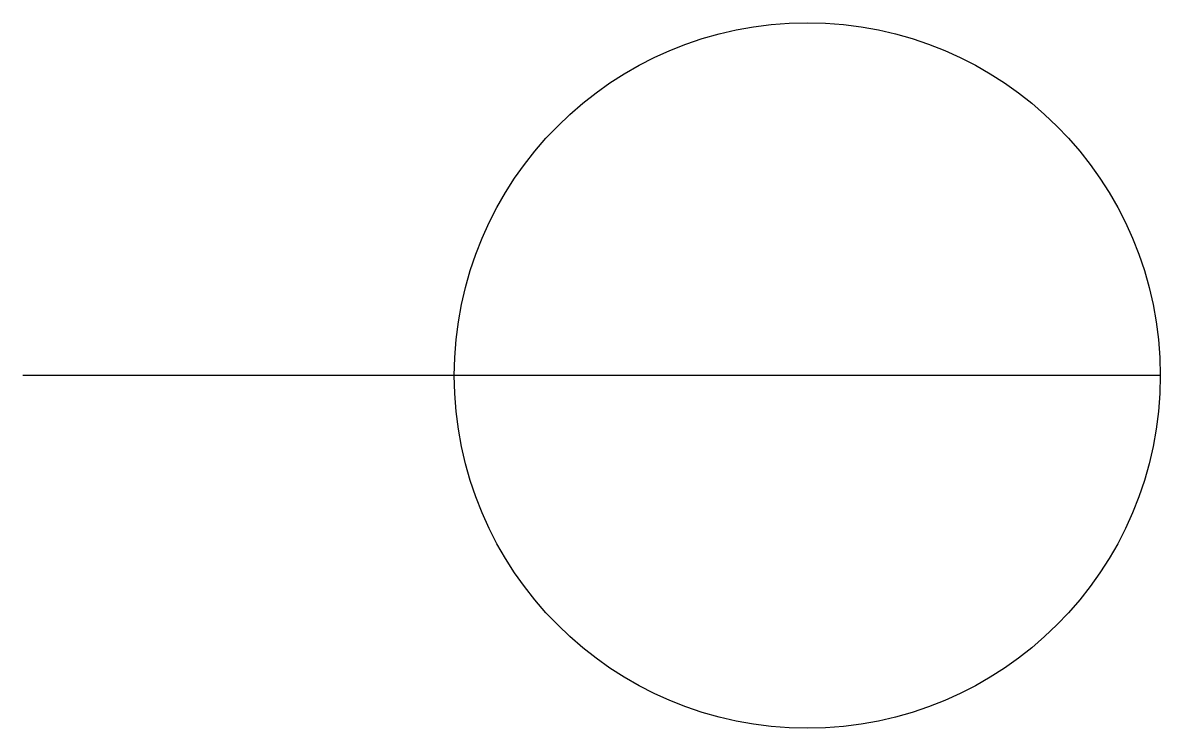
# Model space of a CAD drawing. Extents: x -679.222 to -679.024, y 454.041 to 454.164.
import ezdxf

# ---------------------------------------------------------------- set-up
doc = ezdxf.new("R2010")
doc.units = 0
doc.header["$LTSCALE"] = 96
doc.header["$MEASUREMENT"] = 0
doc.layers.get('0').update_dxf_attribs({"linetype": 'CONTINUOUS'})

msp = doc.modelspace()

# ---------------------------------------------------------------- linework, layer by layer
msp.add_line((-679.02387, 454.10267), (-679.22205, 454.10267))
msp.add_circle((-679.08537, 454.10267), 0.0615)

doc.saveas('drawing.dxf')
